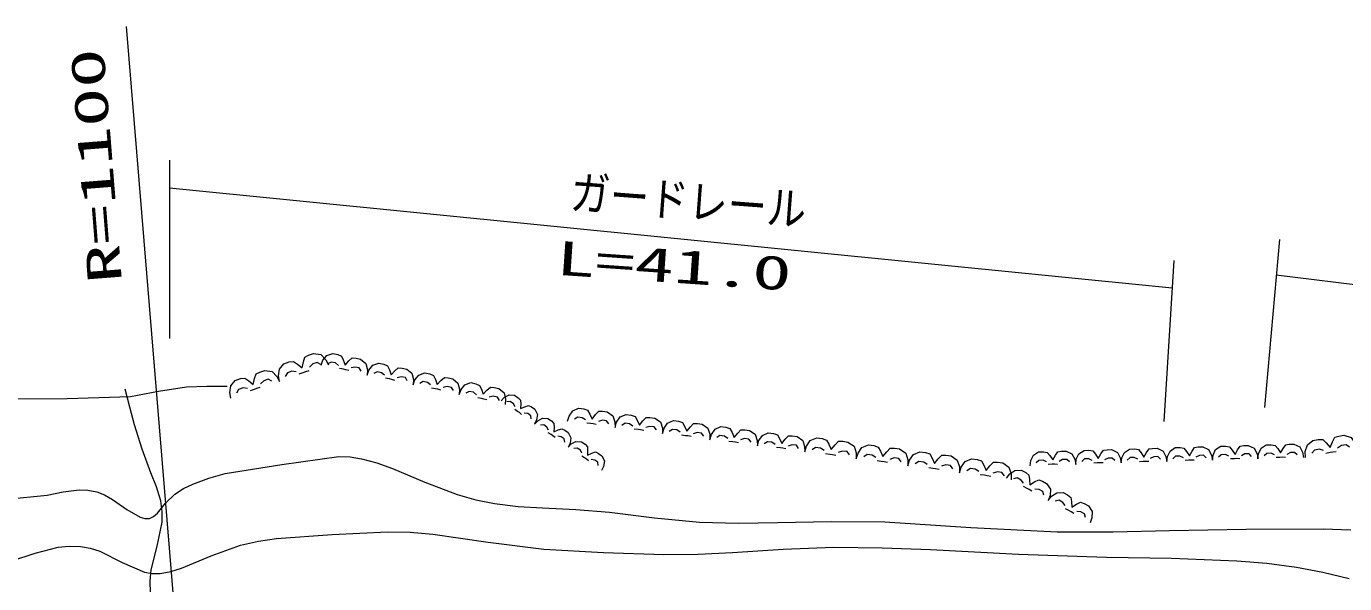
# Model space of a CAD drawing. Units: millimetres, scale not verified. Extents: x 73002 to 713002, y 433 to 360433.
# Drawn here: x 180818 to 237734, y 291859 to 315931 of the extents above; entities that cross this region are included whole.
import ezdxf
from ezdxf.enums import TextEntityAlignment as Align

# ---------------------------------------------------------------- set-up
doc = ezdxf.new("R2010")
doc.units = ezdxf.units.MM
doc.header["$LTSCALE"] = 1000
doc.layers.add('S-BGD', color=1, linetype='Continuous', lineweight=13)
doc.layers.add('S-BGD-HTXT', color=6, linetype='Continuous', lineweight=13)
doc.styles.add('ＭＳ ゴシック', font='')
doc.styles.get('ＭＳ ゴシック').set_extended_font_data('MS Gothic')

# ---------------------------------------------------------------- blocks, each defined once
blk = doc.blocks.new('BUHIN115')
at = {"color": 1, "linetype": 'Continuous', "lineweight": 13}
for points in [[(-1054, -361), (-1098, -112), (-1057, 179), (-865, 410), (-638, 488), (-447, 512), (-278, 399), (-81, 237), (-27, 491), (38, 696), (199, 775), (410, 847), (726, 803), (936, 586), (1054, 361)], [(-339, 61), (-524, 85), (-719, 19), (-813, -137)], [(207, 100), (61, 62), (-50, 24), (-222, -41)], [(723, 383), (565, 465), (375, 400), (234, 263)]]:
    blk.add_lwpolyline(points, dxfattribs=at)
blk = doc.blocks.new('BUHIN116')
at = {"color": 1, "linetype": 'Continuous', "lineweight": 13}
for points in [[(-994, 211), (-912, 427), (-743, 635), (-485, 726), (-271, 681), (-109, 610), (-31, 443), (47, 224), (209, 397), (356, 527), (519, 513), (718, 471), (944, 288), (1006, 20), (994, -211)], [(-237, 206), (-370, 312), (-554, 351), (-700, 273)], [(209, -18), (77, 20), (-27, 42), (-192, 72)], [(745, -39), (660, 99), (481, 137), (306, 96)]]:
    blk.add_lwpolyline(points, dxfattribs=at)
blk = doc.blocks.new('BUHIN117')
at = {"color": 1, "linetype": 'Continuous', "lineweight": 13}
for points in [[(-723, 502), (-584, 647), (-380, 757), (-143, 742), (12, 634), (117, 524), (124, 364), (113, 163), (300, 247), (461, 301), (587, 235), (731, 135), (850, -87), (810, -322), (723, -502)], [(-120, 244), (-191, 373), (-324, 466), (-467, 453)], [(161, -85), (68, -10), (-8, 43), (-129, 122)], [(582, -281), (560, -142), (430, -52), (277, -26)]]:
    blk.add_lwpolyline(points, dxfattribs=at)
blk = doc.blocks.new('BUHIN118')
at = {"color": 1, "linetype": 'Continuous', "lineweight": 13}
for points in [[(-1024, 132), (-958, 358), (-804, 583), (-550, 696), (-330, 667), (-161, 609), (-67, 446), (30, 230), (179, 419), (317, 563), (484, 562), (689, 535), (933, 369), (1018, 103), (1024, -132)], [(-257, 189), (-400, 286), (-590, 311), (-732, 220)], [(213, -2), (76, 27), (-31, 40), (-201, 57)], [(758, 22), (660, 154), (476, 178), (302, 122)]]:
    blk.add_lwpolyline(points, dxfattribs=at)
blk = doc.blocks.new('BUHIN119')
at = {"color": 1, "linetype": 'Continuous', "lineweight": 13}
for points in [[(-1114, 151), (-1041, 396), (-872, 640), (-595, 761), (-355, 729), (-171, 664), (-70, 486), (34, 251), (198, 455), (349, 611), (530, 609), (753, 579), (1018, 396), (1109, 105), (1114, -151)], [(-278, 208), (-434, 314), (-640, 342), (-795, 244)], [(232, -3), (83, 28), (-34, 44), (-218, 64)], [(825, 19), (720, 164), (519, 191), (330, 131)]]:
    blk.add_lwpolyline(points, dxfattribs=at)
blk = doc.blocks.new('BUHIN120')
at = {"color": 1, "linetype": 'Continuous', "lineweight": 13}
for points in [[(-903, 482), (-763, 668), (-541, 823), (-266, 838), (-72, 735), (65, 621), (94, 437), (108, 203), (313, 326), (492, 411), (646, 352), (826, 255), (994, 15), (980, -262), (903, -482)], [(-172, 266), (-271, 406), (-438, 495), (-601, 460)], [(197, -76), (80, -2), (-15, 48), (-166, 123)], [(710, -245), (666, -89), (504, -2), (323, 7)]]:
    blk.add_lwpolyline(points, dxfattribs=at)
blk = doc.blocks.new('BUHIN121')
at = {"color": 1, "linetype": 'Continuous', "lineweight": 13}
for points in [[(-984, -30), (-956, 192), (-845, 427), (-623, 572), (-412, 578), (-243, 549), (-131, 410), (-7, 221), (105, 422), (214, 578), (370, 602), (567, 608), (822, 488), (942, 250), (984, 30)], [(-270, 139), (-420, 209), (-602, 203), (-722, 96)], [(201, 31), (68, 37), (-35, 33), (-198, 23)], [(710, 135), (598, 245), (421, 239), (266, 161)]]:
    blk.add_lwpolyline(points, dxfattribs=at)
blk = doc.blocks.new('BUHIN122')
at = {"color": 1, "linetype": 'Continuous', "lineweight": 13}
for points in [[(-1114, -181), (-1116, 76), (-1025, 360), (-794, 557), (-554, 596), (-358, 588), (-210, 446), (-41, 251), (57, 495), (157, 689), (332, 740), (555, 776), (862, 677), (1035, 425), (1114, 181)], [(-328, 118), (-509, 175), (-715, 141), (-835, 2)], [(224, 65), (72, 52), (-45, 33), (-228, -3)], [(787, 259), (644, 367), (443, 335), (278, 222)]]:
    blk.add_lwpolyline(points, dxfattribs=at)

msp = doc.modelspace()

# ---------------------------------------------------------------- linework, layer by layer
at = {"layer": 'S-BGD'}
for points in [[(179849, 299841), (182584, 299862), (185317, 299943), (186520, 300178), (187732, 300353), (188611, 300390), (189494, 300390)], [(186177, 291459), (186165, 291962), (186213, 292460), (186472, 293474), (186676, 294519), (186679, 294972), (186620, 295429), (186437, 296039), (186193, 296643), (185816, 297666), (185493, 298716), (185282, 299486), (185080, 300259)], [(179969, 295508), (181711, 295683), (182401, 295827), (183091, 295910), (183470, 295897), (183858, 295821), (184196, 295690), (184543, 295487), (185153, 295060), (185729, 294728), (185936, 294672), (186138, 294678), (186311, 294755), (186473, 294898), (186822, 295330), (187222, 295726), (187599, 295971), (188004, 296162), (188696, 296419), (189403, 296617), (191842, 297012), (194312, 297350), (194800, 297333), (195285, 297256), (195956, 297072), (196619, 296826), (198016, 296238), (199421, 295711), (200221, 295483), (201036, 295315), (202053, 295192), (203095, 295128), (204545, 295066), (205996, 294944), (207939, 294698), (209883, 294512), (211569, 294473), (213258, 294494), (215568, 294539), (217876, 294524), (221590, 294283), (225321, 294101), (227740, 294099), (230172, 294156), (233485, 294219), (236812, 294222), (238008, 294188)], [(180195, 292848), (181191, 293171), (182193, 293432), (182666, 293479), (183154, 293465), (183569, 293393), (183983, 293259), (184950, 292771), (185916, 292352), (186254, 292295), (186601, 292298), (187051, 292382), (187512, 292530), (188794, 293059), (190070, 293519), (190835, 293695), (191617, 293813), (194025, 293982), (196415, 294090), (197389, 294076), (198361, 294003), (200754, 293644), (203154, 293345), (205739, 293203), (208337, 293120), (209825, 293131), (211311, 293203), (213495, 293345), (215682, 293428), (217761, 293410), (219850, 293333), (223652, 293139), (227455, 293005), (230263, 292957), (233073, 292850), (234369, 292740), (235657, 292571), (236796, 292356), (237934, 292080)]]:
    msp.add_lwpolyline(points, dxfattribs=at)
at = {"layer": 'S-BGD-HTXT'}
for p, q in [((188699, 272611), (185142, 315931)), ((187002, 310148), (187002, 302454)), ((187002, 308961), (230282, 304642)), ((234922, 306727), (234270, 299467)), ((230354, 305822), (229925, 298861)), ((234785, 305195), (245821, 303842))]:
    msp.add_line(p, q, dxfattribs=at)

# ---------------------------------------------------------------- block references
at = {"layer": 'S-BGD'}
for name, p in [('BUHIN115', (192805, 300947)), ('BUHIN116', (194533, 301079)), ('BUHIN116', (196521, 300657)), ('BUHIN115', (190697, 300225)), ('BUHIN116', (198508, 300235)), ('BUHIN116', (200496, 299814)), ('BUHIN117', (202036, 299255)), ('BUHIN118', (205211, 298740)), ('BUHIN117', (203481, 298251)), ('BUHIN118', (207259, 298475)), ('BUHIN118', (209306, 298210)), ('BUHIN118', (211354, 297945)), ('BUHIN118', (213402, 297680)), ('BUHIN122', (237152, 297490)), ('BUHIN117', (204927, 297247)), ('BUHIN119', (215536, 297397)), ('BUHIN119', (217765, 297096)), ('BUHIN121', (229074, 297100)), ('BUHIN121', (231041, 297161)), ('BUHIN121', (233009, 297221)), ('BUHIN121', (234976, 297281)), ('BUHIN119', (219993, 296795)), ('BUHIN119', (222221, 296494)), ('BUHIN121', (225139, 296980)), ('BUHIN121', (227106, 297040)), ('BUHIN120', (224037, 295927)), ('BUHIN120', (225843, 294963))]:
    msp.add_blockref(name, p, dxfattribs=at)

# ---------------------------------------------------------------- texts
at = {"layer": 'S-BGD-HTXT', "style": 'ＭＳ ゴシック'}
for s, rotation, width, p in [('R=1100', 94.5, 1.7, (185385, 304917)), ('ガードレール', 355.7, 0.85, (204230, 307609)), ('L=41.0', 356.1, 1.7, (203625, 304767))]:
    msp.add_text(s, height=1466, rotation=rotation, dxfattribs=dict(at, width=width)).set_placement(p, align=Align.BOTTOM_LEFT)

doc.saveas('drawing.dxf')
